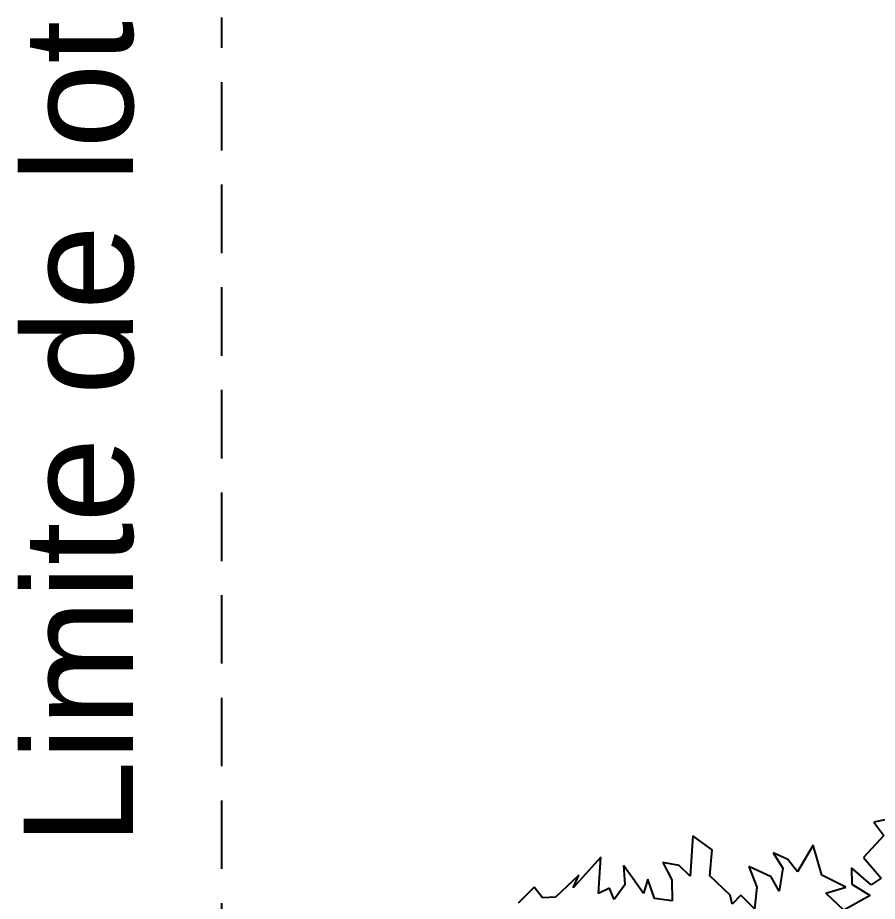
# Model space of a CAD drawing. Header units: millimetres. Extents: x 1515.2 to 1579.7, y 986.4 to 1013.2.
# Drawn here: x 1556.088 to 1559.228, y 993.026 to 996.254 of the extents above; entities that cross this region are included whole.
import ezdxf

# ---------------------------------------------------------------- set-up
doc = ezdxf.new("R2010")
doc.units = ezdxf.units.MM
doc.linetypes.add('CACHE', pattern=[0.375, 0.25, -0.125])
doc.layers.add('Limites', color=7, linetype='Continuous')
doc.layers.add('Texte', color=7, linetype='Continuous')
doc.styles.get("Standard").update_dxf_attribs({"font": 'arial.ttf'})

# ---------------------------------------------------------------- blocks, each defined once
blk = doc.blocks.new('E13')
at = {"color": 62, "true_color": 0xacc205}
for p, q in [((1.6645, 20.2158), (1.6348, 20.2097)), ((1.6348, 20.2097), (1.6613, 20.1735)), ((1.1534, 20.1726), (1.1463, 20.0659)), ((1.2047, 20.1354), (1.1534, 20.1726)), ((1.1983, 20.0668), (1.2047, 20.1354)), ((1.367, 20.1278), (1.3931, 20.0868)), ((1.4063, 20.1105), (1.367, 20.1278))]:
    blk.add_line(p, q, dxfattribs=at)
at = {"color": 84, "true_color": 0x2aaf18}
for p, q in [((1.6613, 20.1735), (1.6067, 20.1152)), ((1.4736, 20.1481), (1.4314, 20.0774)), ((1.496, 20.0687), (1.4736, 20.1481)), ((0.9092, 20.1163), (0.8358, 20.0347)), ((0.9029, 20.0201), (0.9092, 20.1163)), ((1.074, 20.1018), (1.0979, 20.0564)), ((1.117, 20.0939), (1.074, 20.1018)), ((1.4314, 20.0774), (1.4063, 20.1105)), ((1.6067, 20.1152), (1.6537, 20.0604)), ((0.9692, 20.0938), (0.973, 20.0443)), ((0.9949, 20.0586), (0.9692, 20.0938)), ((1.1463, 20.0659), (1.117, 20.0939)), ((1.3025, 20.0911), (1.324, 20.0364)), ((1.3621, 20.0638), (1.3025, 20.0911)), ((1.3931, 20.0868), (1.3828, 20.0262)), ((1.5751, 20.0881), (1.5756, 20.0445)), ((1.6277, 20.0424), (1.5751, 20.0881)), ((0.8506, 20.0688), (0.7885, 20.0099)), ((0.8358, 20.0347), (0.8506, 20.0688)), ((1.0223, 20.0197), (0.9949, 20.0586)), ((1.0336, 20.0575), (1.0223, 20.0197)), ((1.0516, 20.0061), (1.0336, 20.0575)), ((1.0979, 20.0564), (1.0985, 20.0006)), ((1.2523, 20.0153), (1.1983, 20.0668)), ((1.3828, 20.0262), (1.3621, 20.0638)), ((1.5598, 20.0362), (1.496, 20.0687)), ((1.6537, 20.0604), (1.6277, 20.0424)), ((0.7318, 20.037), (0.6895, 19.994)), ((0.7542, 20.008), (0.7318, 20.037)), ((0.9324, 20.0341), (0.9029, 20.0201)), ((0.9442, 20.0037), (0.9324, 20.0341)), ((0.9729, 20.0432), (0.9442, 20.0037)), ((0.973, 20.0443), (0.9729, 20.0432)), ((1.324, 20.0364), (1.3177, 19.9789)), ((1.5066, 20.0205), (1.5598, 20.0362)), ((1.5756, 20.0445), (1.6244, 20.0142)), ((0.7885, 20.0099), (0.7542, 20.008)), ((1.258, 19.9911), (1.2523, 20.0153)), ((1.2815, 20.015), (1.258, 19.9911)), ((1.3177, 19.9789), (1.2815, 20.015)), ((1.5551, 19.9751), (1.5066, 20.0205)), ((1.6244, 20.0142), (1.5551, 19.9751)), ((1.0985, 20.0006), (1.0516, 20.0061))]:
    blk.add_line(p, q, dxfattribs=at)

msp = doc.modelspace()

# ---------------------------------------------------------------- linework, layer by layer
at = {"layer": 'Limites', "linetype": 'CACHE', "transparency": 33554636}
msp.add_line((1556.8333, 986.3938), (1556.8333, 996.2539), dxfattribs=at)

# ---------------------------------------------------------------- block references
at = {"color": 45, "true_color": 0xba8d4a, "xscale": 1.37477329816057, "yscale": 1.37477329816057, "zscale": 1.37477329816057}
msp.add_blockref('E13', (1556.9678, 965.5315), dxfattribs=at)

# ---------------------------------------------------------------- texts
at = {"layer": 'Texte', "insert": (1556.109, 993.2292), "char_height": 0.4, "attachment_point": 1, "rotation": 90}
msp.add_mtext_dynamic_manual_height_columns('Limite de lot', width=3.634638, gutter_width=12.5, heights=[0.6337], dxfattribs=at)

doc.saveas('drawing.dxf')
